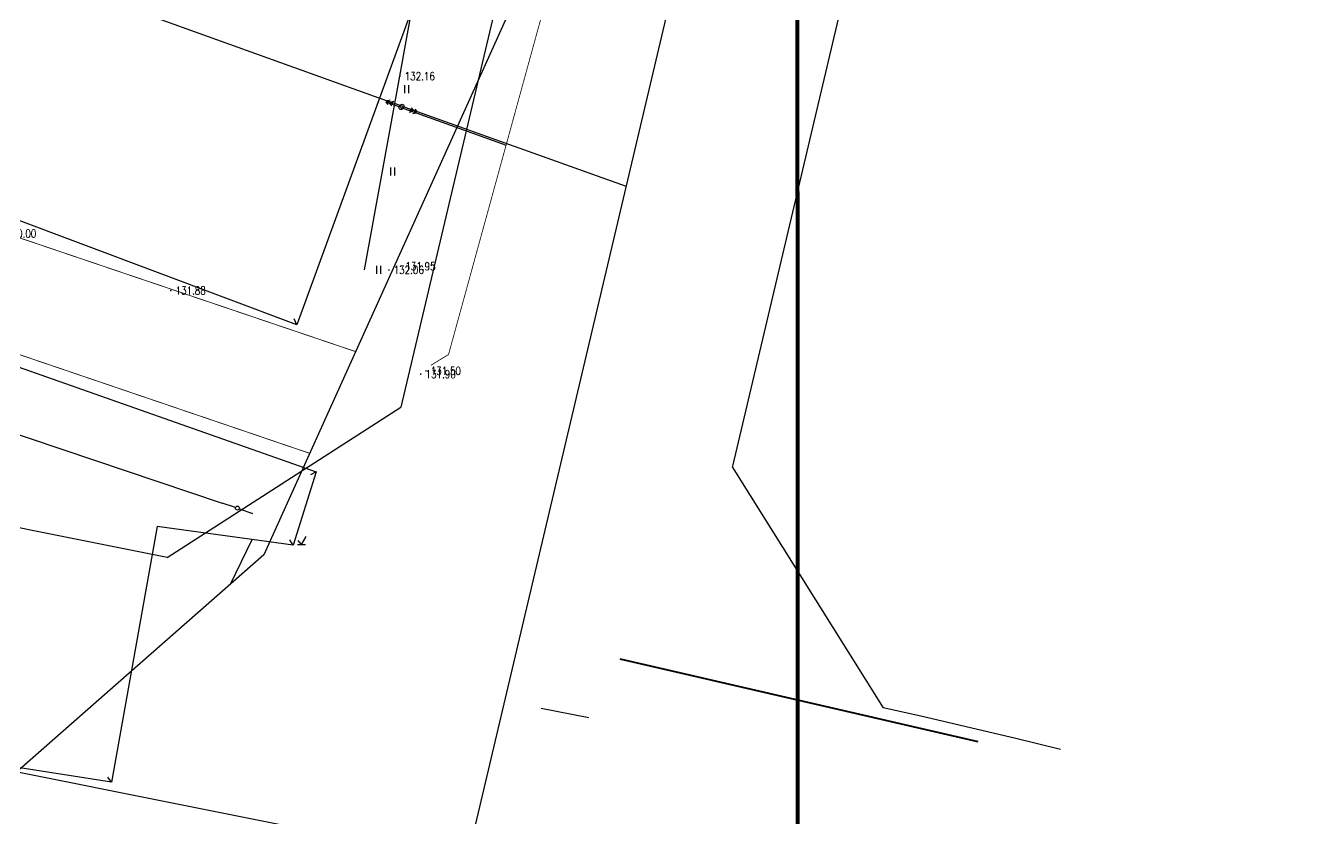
# Model space of a CAD drawing. Extents: x 529262 to 576451, y 2694391 to 2717535.
# Drawn here: x 567540.2 to 567699.7, y 2709650.6 to 2709749.7 of the extents above; entities that cross this region are included whole.
import ezdxf
from ezdxf.enums import TextEntityAlignment as Align
from ezdxf.xclip import XClip

# ---------------------------------------------------------------- set-up
doc = ezdxf.new("R2010")
doc.units = 0
doc.header["$XCLIPFRAME"] = 0
doc.linetypes.add('CONTINOUS', pattern=[0])
for name, color, linetype in [('DLSS', 4, 'Continuous'), ('DMTZ', 8, 'Continuous'), ('GCD', 8, 'Continuous'), ('GXYZ', 8, 'Continuous'), ('JMD', 8, 'Continuous'), ('PP-COM', 7, 'Continuous'), ('RD-中线', 40, 'Continuous'), ('RD-红线', 7, 'Continuous'), ('ZBTZ', 8, 'Continuous')]:
    doc.layers.add(name, color=color, linetype=linetype)
doc.layers.add('规划人行道', color=130, linetype='CONTINOUS', lineweight=30)
doc.layers.add('规划道路红线', color=5, linetype='Continuous', lineweight=40)
doc.styles.add('HZ', font='rs.shx', dxfattribs={"width": 0.8, "bigfont": 'hztxt.shx'})
doc.linetypes.add('10421', pattern='A,2,[150,AAA.SHX,S=0.5,R=0,X=0,Y=0.5],1e-11', length=2)
doc.linetypes.add('10422', pattern='A,0.75,[150,AAA.SHX,S=0.5,R=0,X=0,Y=0.5],1.5,[177,AAA.SHX,S=1,R=0,X=0,Y=0.4],0.75', length=3)

# ---------------------------------------------------------------- blocks, each defined once
blk = doc.blocks.new('A$C19FD0107')
at = {"layer": 'RD-中线', "color": 8, "linetype": 'Continuous', "flags": 128}
for points in [[(-3183.26, 15991.57), (-3211.18, 15883.29, -0.025442), (-3226.37, 15834.75), (-3324.59, 15569.07, 0.030568), (-3342.23, 15510.6), (-3465.22, 14989.72, 0.057212), (-3473.25, 14921.76), (-3473.95, 14706.86)], [(-4490.73, 14139.44, 0), (-4490.29, 14139.42)], [(-3818.25, 14086.17, 0), (-3817.74, 14086.17)]]:
    blk.add_lwpolyline(points, format="xyb", dxfattribs=at)
at = {"layer": 'RD-中线', "color": 8, "linetype": 'Continuous'}
blk.add_lwpolyline([(-1765.32, 14833.87), (-1870.24, 14834.36, -0.07773), (-2297.41, 14903.2), (-2763.51, 15055.04, -0.002412), (-2772.67, 15058.08), (-3168.08, 15191.13, 0.031805), (-3413.66, 15256.72), (-3481.17, 15270.22, 0.040764), (-3610.52, 15285.28), (-3824.79, 15292.66, 0.003807), (-3833.93, 15292.91), (-3984.46, 15295.8, 0.004916), (-3996.26, 15295.91), (-4213.61, 15295.81, 0.004475), (-4218.97, 15295.76), (-4356.1, 15293.25, -0.000047), (-4356.15, 15293.25), (-5280.16, 15276.46)], format="xyb", dxfattribs=at)
at = {"layer": 'RD-红线', "color": 8, "linetype": 'Continuous', "flags": 128}
for points in [[(-3335.39, 15448.2), (-3336.4, 15443.9), (-3369.44, 15304), (-3369.45, 15303.94)], [(-3379.42, 15444.46), (-3410.85, 15311.37)]]:
    blk.add_lwpolyline(points, dxfattribs=at)
for points in [[(-3440.08, 15292.6), (-3475.28, 15299.64, 0.040764), (-3609.49, 15315.26), (-3720.71, 15319.1)], [(-3083.83, 15194.43), (-3158.52, 15219.56, 0.024003), (-3345.9, 15272.75), (-3350.6, 15273.81)]]:
    blk.add_lwpolyline(points, format="xyb", dxfattribs=at)
at = {"layer": 'RD-红线', "color": 8}
for points in [[(-3440.08, 15292.6), (-3410.85, 15311.37, 0.404154)], [(-3369.45, 15303.94), (-3350.6, 15273.81, 0.417349)]]:
    blk.add_lwpolyline(points, format="xyb", dxfattribs=at)
blk = doc.blocks.new('gc121')
at = {"color": 8}
for p, q in [((-0.5, -1), (-0.5, 1)), ((0.5, -1), (0.5, 1))]:
    blk.add_line(p, q, dxfattribs=at)
blk = doc.blocks.new('gc013a')
at = {"linetype": 'Continuous'}
blk.add_line((0.5, 0), (4, 0), dxfattribs=at)
at = {"linetype": 'Continuous', "flags": 128}
for points in [[(2.31, -0.4), (3, 0), (2.31, 0.4)], [(3.31, -0.4), (4, 0), (3.31, 0.4)]]:
    blk.add_lwpolyline(points, dxfattribs=at)
blk = doc.blocks.new('gc170')
at = {"color": 8, "linetype": 'Continuous'}
blk.add_circle((0, 0), 0.5, dxfattribs=at)
blk = doc.blocks.new('GC200')
at = {"linetype": 'Continuous', "const_width": 0.2, "flags": 128}
blk.add_lwpolyline([(-0.1, 0, 1), (0.1, 0, 1)], format="xyb", close=True, dxfattribs=at)
blk = doc.blocks.new('gc123')
at = {"color": 8}
for p, q in [((-1, 0), (1, 0)), ((0, 0), (-0.8, 1)), ((0, 0), (1.2, 2))]:
    blk.add_line(p, q, dxfattribs=at)
blk = doc.blocks.new('gc013c')
at = {"linetype": 'Continuous'}
blk.add_line((0.5, 0), (4, 0), dxfattribs=at)
at = {"linetype": 'Continuous', "const_width": 0.15, "flags": 128}
blk.add_lwpolyline([(3.775, 0, 1), (3.925, 0, 1)], format="xyb", close=True, dxfattribs=at)

msp = doc.modelspace()

# ---------------------------------------------------------------- linework, layer by layer
at = {"color": 8, "linetype": 'Continuous', "flags": 128}
msp.add_lwpolyline([(567209.956, 2709328.306), (567242.359, 2709376.873), (567237.386, 2709487.838), (567226.241, 2709566.338), (567250.471, 2709637.466), (567310.691, 2709648.291), (567365.176, 2709659.753), (567568.23, 2709904.38), (567652.452, 2709866.094), (567570.025, 2709683.533), (567490.632, 2709613.794), (567456.674, 2709542.126), (567415.71, 2709492.593), (567416.103, 2709370.575), (567398.267, 2709255.857), (567341.513, 2709220.051), (567319.6, 2709121.447), (567354.869, 2709007.157), (567377.977, 2708907.793), (567342.698, 2708646.362), (567189.906, 2708654.057), (567219.676, 2708986.987), (567146.446, 2709250.882)], dxfattribs=at)
at = {"const_width": 0.5}
msp.add_lwpolyline([(567065.198, 2709822.031), (567065.442, 2709121.492), (567390.954, 2709121.576), (567390.9, 2709194.847), (567636.834, 2709194.752), (567636.661, 2709824.663), (567065.198, 2709822.031)], dxfattribs=at)
at = {"layer": 'DLSS', "linetype": 'Continuous', "const_width": 0.1, "flags": 128}
msp.add_lwpolyline([(567638.161, 2709872.591), (567593.085, 2709708.568), (567590.881, 2709707.215)], dxfattribs=at)
at = {"layer": 'DLSS', "linetype": 'Continuous', "const_width": 0.1, "elevation": 133.137, "flags": 128}
for points in [[(567444.495, 2709755.312), (567581.487, 2709708.92)], [(567435.146, 2709744.049), (567575.747, 2709696.208)]]:
    msp.add_lwpolyline(points, dxfattribs=at)
at = {"layer": 'DMTZ', "linetype": '10421', "flags": 128}
msp.add_lwpolyline([(567582.582, 2709719.156), (567587.005, 2709743.355), (567588.674, 2709752.568)], dxfattribs=at)
at = {"layer": 'DMTZ', "linetype": '10422', "elevation": 132.763, "flags": 128}
msp.add_lwpolyline([(567565.838, 2709679.856), (567568.566, 2709685.433)], dxfattribs=at)
at = {"layer": 'GXYZ', "linetype": 'Continuous'}
for p, q in [((567550.762, 2709752.732, -149.001), (567585.399, 2709740.277, -149.001)), ((567589.019, 2709738.762), (567600.275, 2709734.733)), ((567589.164, 2709738.926, -149.001), (567615.143, 2709729.628, -149.001)), ((567523.986, 2709703.717, -149.001), (567564.815, 2709689.998, -149.001))]:
    msp.add_line(p, q, dxfattribs=at)
at = {"layer": 'JMD', "linetype": 'Continuous'}
for p, q in [((567574.145, 2709712.278), (567573.81, 2709713.005)), ((567576.536, 2709693.89), (567575.821, 2709693.532)), ((567573.688, 2709684.738), (567573.258, 2709685.413)), ((567550.961, 2709655.095), (567550.497, 2709655.747))]:
    msp.add_line(p, q, dxfattribs=at)
at = {"layer": 'JMD', "linetype": 'Continuous', "flags": 128}
for points in [[(567574.145, 2709712.278), (567503.102, 2709738.937), (567523.083, 2709758.969), (567535.074, 2709773.488), (567544.679, 2709786.451), (567556.264, 2709798.588), (567559.064, 2709801.574), (567566.024, 2709806.926), (567572.004, 2709812.645), (567578.864, 2709819.688), (567584.13, 2709825.396), (567591.084, 2709833.366), (567593.93, 2709836.568), (567597.724, 2709841.492), (567598.337, 2709842.302), (567599.98, 2709845.496), (567606.352, 2709862.599), (567626.064, 2709854.752)], [(567491.726, 2709723.775), (567576.536, 2709693.89), (567573.688, 2709684.738), (567556.677, 2709687.045), (567550.961, 2709655.095), (567486.806, 2709665.167), (567484.722, 2709651.708), (567441.25, 2709656.873), (567438.007, 2709666.354)]]:
    msp.add_lwpolyline(points, close=True, dxfattribs=at)
at = {"layer": '规划人行道'}
msp.add_line((567604.676, 2709664.363, 6.518), (567610.615, 2709663.176, 6.518), dxfattribs=at)
at = {"layer": '规划道路红线'}
msp.add_line((567614.485, 2709670.544), (567659.214, 2709660.181), dxfattribs=at)

# ---------------------------------------------------------------- block references
at = {"layer": 'GCD', "linetype": 'Continuous'}
ref = msp.add_blockref('GC200', (567587.005, 2709743.355, 132.155), dxfattribs=dict(at, xscale=0.5, yscale=0.5, zscale=0.5))
ref.add_attrib('height', '132.16', dxfattribs={"linetype": 'Continuous', "height": 1, "style": 'HZ', "width": 0.8}).set_placement((567587.605, 2709743.355, 132.155), align=Align.MIDDLE_LEFT)
ref = msp.add_blockref('GC200', (567538.577, 2709723.681), dxfattribs=dict(at, xscale=0.5, yscale=0.5, zscale=0.5))
ref.add_attrib('height', '0.00', dxfattribs={"linetype": 'Continuous', "height": 1, "style": 'HZ', "width": 0.8}).set_placement((567539.177, 2709723.681), align=Align.MIDDLE_LEFT)
ref = msp.add_blockref('GC200', (567585.631, 2709719.129, 132.056), dxfattribs=dict(at, xscale=0.5, yscale=0.5, zscale=0.5))
ref.add_attrib('height', '132.06', dxfattribs={"linetype": 'Continuous', "height": 1, "style": 'HZ', "width": 0.8}).set_placement((567586.231, 2709719.129, 132.056), align=Align.MIDDLE_LEFT)
ref = msp.add_blockref('GC200', (567587.088, 2709719.591, 131.948), dxfattribs=dict(at, xscale=0.5, yscale=0.5, zscale=0.5))
ref.add_attrib('height', '131.95', dxfattribs={"linetype": 'Continuous', "height": 1, "style": 'HZ', "width": 0.8}).set_placement((567587.688, 2709719.591, 131.948), align=Align.MIDDLE_LEFT)
ref = msp.add_blockref('GC200', (567558.377, 2709716.556, 131.883), dxfattribs=dict(at, xscale=0.5, yscale=0.5, zscale=0.5))
ref.add_attrib('height', '131.88', dxfattribs={"linetype": 'Continuous', "height": 1, "style": 'HZ', "width": 0.8}).set_placement((567558.977, 2709716.556, 131.883), align=Align.MIDDLE_LEFT)
ref = msp.add_blockref('GC200', (567589.616, 2709706.116, 131.904), dxfattribs=dict(at, xscale=0.5, yscale=0.5, zscale=0.5))
ref.add_attrib('height', '131.90', dxfattribs={"linetype": 'Continuous', "height": 1, "style": 'HZ', "width": 0.8}).set_placement((567590.216, 2709706.116, 131.904), align=Align.MIDDLE_LEFT)
ref = msp.add_blockref('GC200', (567590.264, 2709706.51, 131.497), dxfattribs=dict(at, xscale=0.5, yscale=0.5, zscale=0.5))
ref.add_attrib('height', '131.50', dxfattribs={"linetype": 'Continuous', "height": 1, "style": 'HZ', "width": 0.8}).set_placement((567590.864, 2709706.51, 131.497), align=Align.MIDDLE_LEFT)
at = {"layer": 'GXYZ', "linetype": 'Continuous'}
for name, p, xscale, yscale, zscale, rotation in [('gc013a', (567587.136, 2709739.436), 0.4999999999452999, 0.4999999999452999, 0.4999999999452999, 160.2209930897484), ('gc013a', (567587.281, 2709739.6, -149.001), 0.4999999999452999, 0.4999999999452999, 0.4999999999452999, 160.2209930897484), ('gc013a', (567587.281, 2709739.6, -149.001), 0.4999999999160935, 0.4999999999160935, 0.4999999999160935, 340.3080483045079), ('gc013a', (567587.136, 2709739.436), 0.4999999999160935, 0.4999999999160935, 0.4999999999160935, 340.3080483045079), ('gc013c', (567566.711, 2709689.361, -149.001), 0.5000000000293711, 0.5000000000293711, 0.5000000000293711, 161.4272545692747), ('gc013c', (567566.711, 2709689.361, -149.001), 0.4999999998957027, 0.4999999998957027, 0.4999999998957027, 340.9282159796927)]:
    msp.add_blockref(name, p, dxfattribs=dict(at, xscale=xscale, yscale=yscale, zscale=zscale, rotation=rotation))
at = {"layer": 'GXYZ', "linetype": 'Continuous', "xscale": 0.5, "yscale": 0.5, "zscale": 0.5}
for p in [(567587.136, 2709739.436), (567587.281, 2709739.6, -149.001), (567566.711, 2709689.361, -149.001)]:
    msp.add_blockref('gc170', p, dxfattribs=at)
at = {"layer": 'PP-COM'}
ref = msp.add_blockref('A$C19FD0107', (570997.993, 2694390.603), dxfattribs=at)
XClip(ref).set_block_clipping_path([(-9366.4383134884, 14428.6043910822), (-3328.4480743363, 17452.7484863754)])
at = {"layer": 'ZBTZ', "linetype": 'Continuous', "xscale": 0.5, "yscale": 0.5}
for name, p in [('gc121', (567587.893, 2709741.726)), ('gc121', (567586.123, 2709731.457)), ('gc121', (567584.365, 2709719.165)), ('gc123', (567574.701, 2709684.812))]:
    msp.add_blockref(name, p, dxfattribs=at)

doc.saveas('drawing.dxf')
